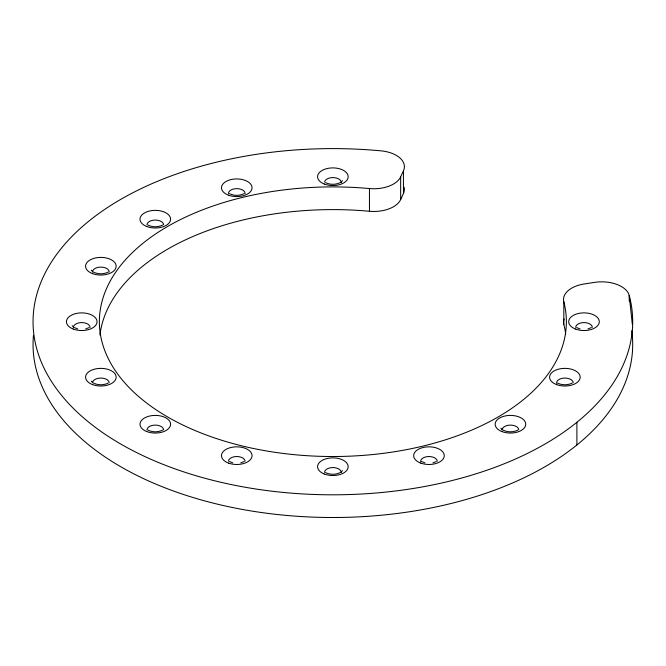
<?xml version="1.0" encoding="UTF-8"?>
<svg xmlns="http://www.w3.org/2000/svg" width="666" height="666" viewBox="0 0 666 666"><rect width="100%" height="100%" fill="white"/><g stroke="black" fill="none" stroke-linecap="round" stroke-linejoin="round"><path stroke-width="1" d="M99.95 334.973A233.5 134.807 0 0 1 369.455 211.264A27.797 16.051 0 0 0 400.657 199.567L400.657 176.865L403.446 170.854A27.797 16.051 0 0 0 381.069 150.857A299.825 173.102 0 0 0 33.533 311.871A299.825 173.102 0 0 0 347.177 494.613A299.825 173.102 0 0 0 629.228 295.446L632.317 324.317M400.657 199.567L403.446 193.548A27.797 16.051 0 0 0 404.137 187.204M341.034 182.259L342.457 180.677M341.034 472.236L342.457 470.654M162.637 225.083C158.075 227.347 152.522 227.347 147.96 225.083M244.106 193.656C239.544 195.921 233.999 195.921 229.437 193.656M108.2 272.119C103.638 274.384 98.085 274.384 93.523 272.119M340.209 182.617C335.647 184.882 330.095 184.882 325.541 182.617M85.714 328.904L89.078 327.605M108.2 383.092C103.638 385.356 98.085 385.356 93.523 383.092M162.637 430.128C158.075 432.392 152.522 432.392 147.96 430.128M240.742 462.853L244.106 461.555M587.978 328.904L591.341 327.605M340.209 472.594C335.647 474.858 330.095 474.858 325.541 472.594M572.227 383.092C567.665 385.356 562.112 385.356 557.55 383.092M432.95 462.853L436.313 461.555M517.79 430.128C513.228 432.392 507.675 432.392 503.113 430.128M576.664 327.605L580.036 328.904M74.409 327.605L77.772 328.904M421.645 461.555L425.008 462.853M229.437 461.555L232.8 462.853M500.865 428.188L502.297 429.77M91.275 270.18L92.707 271.761M72.161 325.666L73.585 327.247M91.275 381.143L92.707 382.725M629.228 301.124L629.228 295.446A27.797 16.051 0 0 0 594.555 282.384L584.132 283.991A27.797 16.051 0 0 0 563.827 301.856A233.5 134.807 0 0 1 343.631 456.377A233.5 134.807 0 0 1 99.734 314.219A233.5 134.807 0 0 1 369.455 188.561A27.797 16.051 0 0 0 400.657 176.865M576.898 422.286L576.898 444.98M563.827 301.856L563.827 324.558A233.5 134.807 0 0 1 565.709 334.24M403.446 170.854L403.446 193.548M369.455 188.561L369.455 211.264M631.768 330.786A299.825 173.102 0 0 1 336.846 517.49A299.825 173.102 0 0 1 33.458 335.364M563.827 324.558A27.797 16.051 0 0 1 564.102 318.947M228.438 193.606A8.342 4.812 0 0 1 236.771 188.62A8.342 4.812 0 0 1 245.105 193.606M324.558 182.051A8.342 4.812 0 0 1 333.466 177.589A8.342 4.812 0 0 1 341.192 182.734M146.961 224.858A8.342 4.812 0 0 1 155.295 220.046A8.342 4.812 0 0 1 163.636 224.858M575.665 327.381A8.342 4.812 0 0 1 584.007 322.569A8.342 4.812 0 0 1 592.34 327.381M556.593 383.383A8.342 4.812 0 0 1 564.293 378.063A8.342 4.812 0 0 1 573.226 382.692M92.524 272.069A8.342 4.812 0 0 1 100.857 267.083A8.342 4.812 0 0 1 109.199 272.069M502.114 429.903A8.342 4.812 0 0 1 510.447 425.091A8.342 4.812 0 0 1 518.789 429.903M73.402 327.381A8.342 4.812 0 0 1 81.743 322.569A8.342 4.812 0 0 1 90.085 327.381M420.687 461.846A8.342 4.812 0 0 1 428.38 456.535A8.342 4.812 0 0 1 437.312 461.163M324.533 472.369A8.342 4.812 0 0 1 332.875 467.557A8.342 4.812 0 0 1 341.217 472.369M92.524 382.692A8.342 4.812 0 0 1 100.857 378.055A8.342 4.812 0 0 1 109.199 382.692M228.438 461.163A8.342 4.812 0 0 1 236.771 456.518A8.342 4.812 0 0 1 245.105 461.163M146.961 429.903A8.342 4.812 0 0 1 155.295 425.091A8.342 4.812 0 0 1 163.636 429.903M228.663 195.238A15.293 8.825 0 0 0 252.048 188.07A15.293 8.825 0 0 0 229.604 179.962A15.293 8.825 0 0 0 228.663 195.238M324.3 184.032A15.293 8.825 0 0 0 348.127 177.347A15.293 8.825 0 0 0 326.19 168.781A15.293 8.825 0 0 0 324.3 184.032M146.728 226.498A15.293 8.825 0 0 0 170.546 219.813A15.293 8.825 0 0 0 148.618 211.247A15.293 8.825 0 0 0 146.728 226.498M575.432 329.021A15.293 8.825 0 0 0 599.258 322.336A15.293 8.825 0 0 0 577.322 313.769A15.293 8.825 0 0 0 575.432 329.021M556.776 384.673A15.293 8.825 0 0 0 580.169 377.505A15.293 8.825 0 0 0 557.717 369.397A15.293 8.825 0 0 0 556.776 384.673M92.749 273.709A15.293 8.825 0 0 0 116.142 266.542A15.293 8.825 0 0 0 93.69 258.425A15.293 8.825 0 0 0 92.749 273.709M501.881 431.543A15.293 8.825 0 0 0 525.699 424.858A15.293 8.825 0 0 0 503.771 416.292A15.293 8.825 0 0 0 501.881 431.543M73.177 329.021A15.293 8.825 0 0 0 96.995 322.336A15.293 8.825 0 0 0 75.067 313.769A15.293 8.825 0 0 0 73.177 329.021M420.862 463.145A15.293 8.825 0 0 0 444.255 455.977A15.293 8.825 0 0 0 421.811 447.86A15.293 8.825 0 0 0 420.862 463.145M324.3 474.009A15.293 8.825 0 0 0 348.127 467.324A15.293 8.825 0 0 0 326.19 458.757A15.293 8.825 0 0 0 324.3 474.009M92.749 384.673A15.293 8.825 0 0 0 116.142 377.505A15.293 8.825 0 0 0 93.69 369.397A15.293 8.825 0 0 0 92.749 384.673M228.663 463.145A15.293 8.825 0 0 0 252.048 455.977A15.293 8.825 0 0 0 229.604 447.86A15.293 8.825 0 0 0 228.663 463.145M146.728 431.543A15.293 8.825 0 0 0 170.546 424.858A15.293 8.825 0 0 0 148.618 416.292A15.293 8.825 0 0 0 146.728 431.543"/></g></svg>
